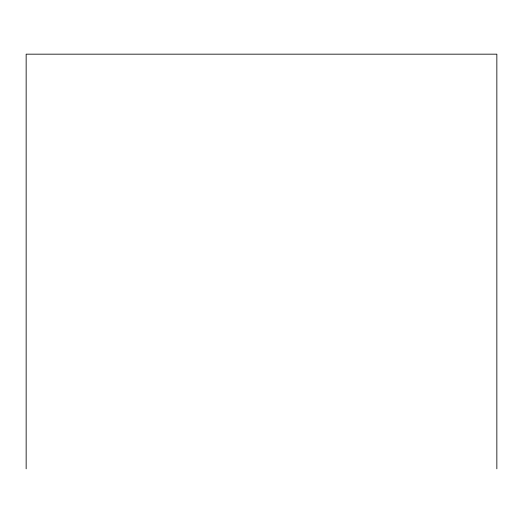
<?xml version="1.0" encoding="UTF-8"?>
<svg xmlns="http://www.w3.org/2000/svg" width="523" height="523" viewBox="0 0 523 523"><rect width="100%" height="100%" fill="white"/><g stroke="black" fill="none" stroke-linecap="round" stroke-linejoin="round"><path stroke-width="0.78" d="M496.85 468.83L496.85 54.17L26.15 54.17L26.15 468.83"/></g></svg>
